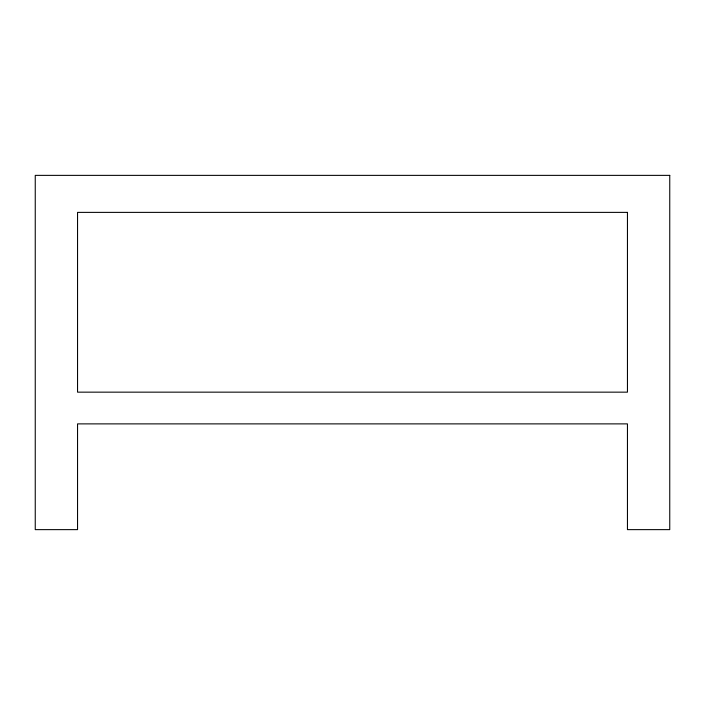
<?xml version="1.0" encoding="UTF-8"?>
<svg xmlns="http://www.w3.org/2000/svg" width="705" height="705" viewBox="0 0 705 705"><rect width="100%" height="100%" fill="white"/><g stroke="black" fill="none" stroke-linecap="round" stroke-linejoin="round"><path stroke-width="1.06" d="M669.75 175.369L35.25 175.369L35.25 529.631L77.55 529.631L77.55 423.881L627.45 423.881L627.45 529.631L669.75 529.631L669.75 175.369M627.45 212.381L77.55 212.381L77.55 392.156L627.45 392.156L627.45 212.381"/></g></svg>
